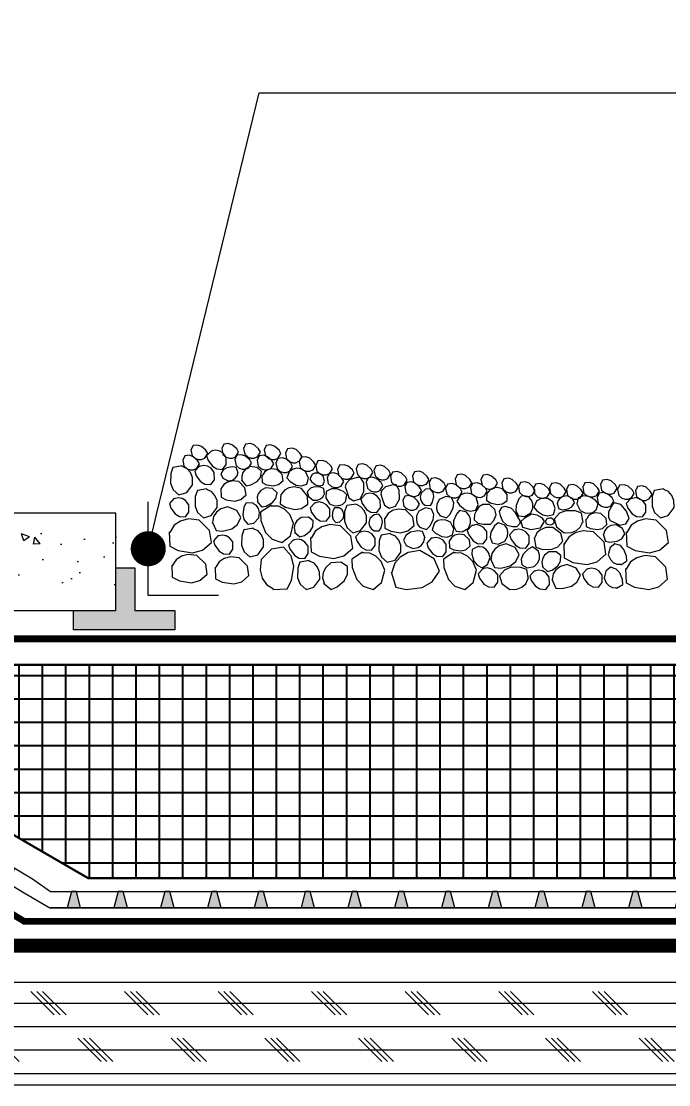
# Model space of a CAD drawing. Header units: inches. Extents: x -346 to 359, y 0 to 41.
# Drawn here: x 8.49 to 22.33, y 17.22 to 39.94 of the extents above; entities that cross this region are included whole.
import ezdxf
from ezdxf import colors
from ezdxf.entities.mleader import LeaderData, LeaderLine
from ezdxf.math import Vec2, Vec3

# ---------------------------------------------------------------- set-up
doc = ezdxf.new("R2010")
doc.units = ezdxf.units.IN
doc.header["$MEASUREMENT"] = 0
doc.linetypes.add('Dash', pattern=[0.25, 0.125, -0.125])
doc.linetypes.add('Dashed - Dense', pattern=[0.8, 0.5, -0.3])
for name, color, linetype, lineweight in [('Drainage Mat', 191, 'Continuous', 0), ('New_G - Drawings.2D_Pen_No__1', 7, 'Continuous', 0), ('Others', 190, 'Continuous', 0), ('RAM POLY FELT 3.5 FILTER FABRIC.', 4, 'Dash', 0), ('RT-250 HRA SYSTEM LIQUID', 241, 'Continuous', 0), ('RT-250 HRA SYSTEM MESH', 3, 'Continuous', 0), ('Text', 20, 'Continuous', 0)]:
    doc.layers.add(name, color=color, linetype=linetype, lineweight=lineweight)
doc.layers.add('Insulation Border', color=8, linetype='Continuous')
doc.layers.add('Insulation Foam', color=9, linetype='Continuous')
doc.layers.add('Protection Course', color=99, linetype='Dashed - Dense', lineweight=0, true_color=0x216123)
doc.styles.get("Standard").update_dxf_attribs({"font": ''})
doc.styles.get('Standard').set_extended_font_data('Arial Narrow')

# ---------------------------------------------------------------- blocks, each defined once
blk = doc.blocks.new('*U17')
at = {"layer": 'Drainage Mat'}
h = blk.add_hatch(color=256, dxfattribs=at)
h.dxf.hatch_style = 1
h.paths.add_polyline_path([(0.5, 0.343), (0.447, 0.343), (0.355, 0), (0.5, 0), (0.645, 0), (0.553, 0.343)])
at = {"layer": 'Drainage Mat', "linetype": 'Continuous'}
for points in [[(0, 0.343), (1, 0.343)], [(0, 0), (1, 0)]]:
    blk.add_lwpolyline(points, dxfattribs=at)
blk.add_lwpolyline([(0.5, 0.343), (0.447, 0.343), (0.355, 0), (0.5, 0), (0.645, 0), (0.553, 0.343)], close=True, dxfattribs=at)
blk = doc.blocks.new('*U18')
at = {"layer": 'Drainage Mat', "color": 0, "linetype": 'ByBlock', "lineweight": -2, "transparency": 16777216}
for p in [(9.112, 21.002), (10.112, 21.002), (11.112, 21.002), (12.112, 21.002), (13.112, 21.002), (14.112, 21.002), (15.112, 21.002), (16.112, 21.002), (17.112, 21.002), (18.112, 21.002), (19.112, 21.002), (20.112, 21.002), (21.112, 21.002), (22.112, 21.002), (23.112, 21.002), (24.112, 21.002), (25.112, 21.002), (26.112, 21.002), (27.112, 21.002), (28.112, 21.002), (29.112, 21.002), (30.112, 21.002), (31.112, 21.002), (32.112, 21.002), (33.112, 21.002), (34.112, 21.002), (35.112, 21.002), (36.112, 21.002), (37.112, 21.002)]:
    blk.add_blockref('*U17', p, dxfattribs=at)
blk = doc.blocks.new('*U13')
at = {"layer": 'Drainage Mat'}
h = blk.add_hatch(color=256, dxfattribs=at)
h.dxf.hatch_style = 1
h.paths.add_polyline_path([(0.5, 0.343), (0.447, 0.343), (0.355, 0), (0.5, 0), (0.645, 0), (0.553, 0.343)])
at = {"layer": 'Drainage Mat', "linetype": 'Continuous'}
for points in [[(0, 0.343), (1, 0.343)], [(0, 0), (1, 0)]]:
    blk.add_lwpolyline(points, dxfattribs=at)
blk.add_lwpolyline([(0.5, 0.343), (0.447, 0.343), (0.355, 0), (0.5, 0), (0.645, 0), (0.553, 0.343)], close=True, dxfattribs=at)
blk = doc.blocks.new('*U14')
at = {"layer": 'Drainage Mat', "color": 0, "linetype": 'ByBlock', "lineweight": -2, "transparency": 16777216, "rotation": 359.7162662787063}
for p in [(1088.322, 0.319), (1089.322, 0.314)]:
    blk.add_blockref('*U13', p, dxfattribs=at)
blk = doc.blocks.new('_Dot')
at = {"color": 0, "linetype": 'ByBlock', "lineweight": -2}
blk.add_line((-0.5, 0), (-1, 0), dxfattribs=at)
at = {"color": 0, "linetype": 'ByBlock', "const_width": 0.5}
blk.add_lwpolyline([(-0.25, 0, 1), (0.25, 0, 1)], format="xyb", close=True, dxfattribs=at)

msp = doc.modelspace()

# ---------------------------------------------------------------- hatches: boundary and pattern name
at = {"layer": 'Insulation Foam'}
h = msp.add_hatch(dxfattribs=at)
h.set_pattern_fill('NET', color=256, scale=4)
h.set_pattern_definition([(0, (-2462.0569, 23.9621), (0, 0.5), []), (90, (-2462.0569, 23.9621), (-0.5, 3e-17), [])])
h.paths.add_polyline_path([(-19.175, 23.19), (7.214, 23.19), (9.916, 21.63), (37.99, 21.63), (37.99, 26.19), (-19.175, 26.19)])
at = {"layer": 'Others', "linetype": 'Continuous'}
h = msp.add_hatch(dxfattribs=at)
h.set_pattern_fill('CONCRETE___STRUCTURAL_0002', color=256, style=0, pattern_type=2)
h.set_pattern_definition([(130, (1.8625, 28.1598), (1.75746, 0.15376), [0.18377, -2.02145]), (185, (1.8625, 28.1598), (0.33997, 1.84306), [0.147, -1.61716]), (79.549, (1.716, 28.147), (-1.4175, 1.6893), [0.15618, -1.71797]), (133.816, (1.8625, 28.6499), (2.615, 0.40556), [0.27565, -3.0322]), (83.364, (1.6446, 28.616), (-2.29015, 2.3868), [0.23427, -2.57696]), (188.816, (1.8625, 28.65), (-2.29015, 2.3868), [0.2205, -2.42574]), (159, (1.6174, 28.5274), (1.46257, 0.98652), [0.18377, -2.02145]), (214, (1.6174, 28.5274), (-0.5962, 1.7768), [0.147, -1.61716]), (108.549, (1.4956, 28.4452), (-2.05875, 0.79028), [0.15618, -1.71797]), (142.5, (1.8625, 28.1598), (-0.029795, 0.81567), [0, -1.59756, 0, -1.641665, 0, -1.62329]), (172.5, (1.8625, 28.1598), (-0.644585, 0.96641), [0, -0.935994, 0, -1.56081, 0, -0.61869]), (212.5, (2.4089, 28.1598), (1.307996, 0.055265), [0, -0.61256, 0, -1.91119, 0, -2.536005]), (222.5, (2.6539, 28.1598), (-1.42895, 0.24528), [0, -0.79633, 0, -1.26923, 0, -1.80093])])
h.paths.add_polyline_path([(10.506, 29.428), (-3.827, 29.428), (-3.827, 27.351), (10.506, 27.351)])
msp.add_hatch(color=256, dxfattribs=at).paths.add_polyline_path([(11.771, 27.351), (11.771, 26.937), (9.604, 26.937), (9.604, 27.351), (10.506, 27.351), (10.506, 28.258), (10.914, 28.258), (10.914, 27.351)])
at = {"layer": 'Others'}
h = msp.add_hatch(dxfattribs=at)
h.set_pattern_fill('CORK', color=256, scale=4)
h.set_pattern_definition([(0, (-2462.0569, 23.9621), (0, 0.5), []), (135, (-2461.8069, 23.7121), (-1, -1), [0.7071068, -0.7071068]), (135, (-2461.6819, 23.7121), (-1, -1), [0.7071068, -0.7071068]), (135, (-2461.5569, 23.7121), (-1, -1), [0.7071068, -0.7071068])])
h.paths.add_polyline_path([(37.99, 19.404), (2.67, 19.404), (2.67, 17.22), (37.99, 17.22)])

# ---------------------------------------------------------------- linework, layer by layer
at = {"layer": 'Drainage Mat'}
for points in [[(8.725, 21.616), (9.112, 21.346)], [(8.547, 21.322), (9.101, 21.002), (9.117, 21.002)], [(37.402, 21.002), (9.112, 21.002)]]:
    msp.add_lwpolyline(points, dxfattribs=at)
at = {"layer": 'Insulation Border', "linetype": 'Continuous', "flags": 128}
msp.add_lwpolyline([(-19.175, 23.19), (7.214, 23.19), (9.916, 21.63), (37.99, 21.63), (37.99, 26.19), (-19.175, 26.19)], close=True, dxfattribs=at)
at = {"layer": 'Insulation Border'}
msp.add_lwpolyline([(-19.175, 23.19), (-19.175, 26.19), (37.99, 26.19), (37.99, 21.63), (9.916, 21.63), (7.214, 23.19)], close=True, dxfattribs=at)
at = {"layer": 'New_G - Drawings.2D_Pen_No__1', "linetype": 'Continuous'}
msp.add_lwpolyline([(12.7, 27.667), (11.202, 27.667), (11.202, 29.671)], dxfattribs=at)
at = {"layer": 'Others', "linetype": 'Continuous'}
for points in [[(13.066, 30.624), (13.131, 30.729), (13.093, 30.8), (13.001, 30.883), (12.917, 30.914), (12.818, 30.901), (12.774, 30.808), (12.799, 30.684), (12.868, 30.625), (12.935, 30.602), (13, 30.602), (13.051, 30.624), (13.066, 30.632)], [(13.532, 30.627), (13.598, 30.732), (13.559, 30.803), (13.468, 30.886), (13.384, 30.916), (13.284, 30.903), (13.24, 30.81), (13.265, 30.687), (13.334, 30.628), (13.402, 30.605), (13.466, 30.605), (13.517, 30.627), (13.533, 30.634)], [(12.23, 30.376), (12.295, 30.481), (12.257, 30.552), (12.165, 30.635), (12.081, 30.666), (11.982, 30.653), (11.938, 30.56), (11.963, 30.436), (12.032, 30.377), (12.099, 30.354), (12.164, 30.354), (12.215, 30.376), (12.23, 30.384)], [(12.407, 30.595), (12.472, 30.7), (12.433, 30.771), (12.342, 30.854), (12.258, 30.884), (12.159, 30.871), (12.115, 30.778), (12.139, 30.655), (12.208, 30.596), (12.276, 30.573), (12.341, 30.573), (12.392, 30.595), (12.407, 30.603)], [(12.554, 30.763), (12.449, 30.65), (12.48, 30.554), (12.572, 30.43), (12.667, 30.372), (12.792, 30.364), (12.869, 30.468), (12.868, 30.625), (12.797, 30.714), (12.72, 30.758), (12.641, 30.774), (12.573, 30.759), (12.552, 30.754)], [(13.345, 30.389), (13.41, 30.494), (13.371, 30.565), (13.28, 30.648), (13.196, 30.678), (13.097, 30.665), (13.053, 30.572), (13.078, 30.449), (13.147, 30.39), (13.214, 30.367), (13.279, 30.367), (13.33, 30.389), (13.345, 30.396)], [(13.973, 30.596), (14.038, 30.701), (13.999, 30.772), (13.908, 30.855), (13.824, 30.886), (13.725, 30.873), (13.681, 30.78), (13.705, 30.656), (13.774, 30.597), (13.842, 30.574), (13.907, 30.574), (13.958, 30.596), (13.973, 30.604)], [(14.424, 30.529), (14.49, 30.634), (14.451, 30.705), (14.36, 30.788), (14.276, 30.818), (14.176, 30.805), (14.132, 30.712), (14.157, 30.589), (14.226, 30.53), (14.294, 30.507), (14.358, 30.507), (14.409, 30.529), (14.425, 30.536)], [(12.301, 30.437), (12.195, 30.324), (12.226, 30.227), (12.318, 30.103), (12.414, 30.046), (12.539, 30.038), (12.615, 30.142), (12.614, 30.299), (12.544, 30.388), (12.466, 30.432), (12.387, 30.448), (12.319, 30.433), (12.299, 30.427)], [(13.819, 30.374), (13.884, 30.479), (13.846, 30.55), (13.754, 30.633), (13.67, 30.664), (13.571, 30.651), (13.527, 30.558), (13.552, 30.434), (13.621, 30.375), (13.688, 30.352), (13.753, 30.352), (13.804, 30.374), (13.819, 30.382)], [(14.221, 30.32), (14.286, 30.425), (14.247, 30.496), (14.156, 30.579), (14.072, 30.609), (13.973, 30.596), (13.929, 30.503), (13.954, 30.38), (14.022, 30.321), (14.09, 30.298), (14.155, 30.298), (14.206, 30.32), (14.221, 30.327)], [(14.717, 30.345), (14.782, 30.45), (14.743, 30.521), (14.652, 30.604), (14.568, 30.635), (14.469, 30.622), (14.424, 30.529), (14.449, 30.405), (14.518, 30.346), (14.586, 30.323), (14.65, 30.323), (14.702, 30.345), (14.717, 30.353)], [(15.074, 30.267), (15.139, 30.372), (15.101, 30.443), (15.009, 30.526), (14.925, 30.556), (14.826, 30.543), (14.782, 30.45), (14.807, 30.327), (14.876, 30.268), (14.943, 30.245), (15.008, 30.245), (15.059, 30.267), (15.074, 30.274)], [(15.541, 30.175), (15.606, 30.28), (15.567, 30.351), (15.476, 30.434), (15.392, 30.464), (15.293, 30.451), (15.249, 30.358), (15.273, 30.235), (15.342, 30.176), (15.41, 30.153), (15.474, 30.153), (15.526, 30.175), (15.541, 30.182)], [(15.938, 30.192), (16.003, 30.297), (15.964, 30.367), (15.873, 30.451), (15.789, 30.481), (15.69, 30.468), (15.646, 30.375), (15.671, 30.252), (15.739, 30.193), (15.807, 30.17), (15.872, 30.169), (15.923, 30.192), (15.938, 30.199)], [(16.318, 30.164), (16.383, 30.269), (16.345, 30.34), (16.253, 30.423), (16.169, 30.453), (16.07, 30.44), (16.026, 30.347), (16.051, 30.224), (16.12, 30.165), (16.187, 30.142), (16.252, 30.142), (16.303, 30.164), (16.318, 30.171)], [(11.931, 30.436), (11.728, 30.401), (11.682, 30.275), (11.679, 30.069), (11.733, 29.93), (11.859, 29.821), (12.024, 29.868), (12.151, 30.035), (12.148, 30.187), (12.103, 30.296), (12.032, 30.377), (11.947, 30.417), (11.921, 30.427)], [(13.124, 30.29), (13.081, 30.406), (13.002, 30.419), (12.88, 30.399), (12.804, 30.352), (12.753, 30.266), (12.799, 30.173), (12.911, 30.117), (13, 30.134), (13.06, 30.173), (13.1, 30.224), (13.114, 30.278), (13.118, 30.294)], [(13.198, 30.132), (13.297, 30.013), (13.396, 30.031), (13.531, 30.106), (13.601, 30.193), (13.625, 30.316), (13.532, 30.405), (13.376, 30.425), (13.279, 30.367), (13.225, 30.296), (13.199, 30.219), (13.205, 30.15), (13.207, 30.129)], [(13.632, 30.238), (13.638, 30.084), (13.728, 30.037), (13.88, 30.015), (13.989, 30.042), (14.083, 30.125), (14.064, 30.252), (13.952, 30.362), (13.839, 30.376), (13.753, 30.352), (13.686, 30.307), (13.648, 30.249), (13.638, 30.23)], [(14.221, 30.327), (14.167, 30.183), (14.232, 30.105), (14.364, 30.026), (14.475, 30.01), (14.593, 30.05), (14.624, 30.175), (14.563, 30.32), (14.464, 30.375), (14.376, 30.387), (14.297, 30.371), (14.239, 30.331), (14.223, 30.318)], [(14.702, 30.257), (14.652, 30.161), (14.69, 30.102), (14.774, 30.035), (14.85, 30.013), (14.936, 30.03), (14.968, 30.114), (14.939, 30.22), (14.876, 30.268), (14.815, 30.284), (14.759, 30.28), (14.716, 30.258), (14.703, 30.25)], [(15.316, 30), (15.381, 30.105), (15.342, 30.176), (15.251, 30.259), (15.167, 30.29), (15.068, 30.277), (15.024, 30.184), (15.049, 30.06), (15.117, 30.001), (15.185, 29.978), (15.25, 29.978), (15.301, 30), (15.316, 30.008)], [(16.671, 30.029), (16.736, 30.134), (16.698, 30.205), (16.606, 30.288), (16.522, 30.318), (16.423, 30.305), (16.379, 30.212), (16.404, 30.089), (16.473, 30.03), (16.54, 30.007), (16.605, 30.007), (16.656, 30.029), (16.671, 30.036)], [(17.139, 30.038), (17.204, 30.143), (17.165, 30.214), (17.074, 30.297), (16.99, 30.327), (16.891, 30.314), (16.847, 30.221), (16.872, 30.098), (16.941, 30.039), (17.008, 30.016), (17.073, 30.016), (17.124, 30.038), (17.139, 30.045)], [(18.051, 29.974), (18.116, 30.079), (18.077, 30.15), (17.986, 30.233), (17.902, 30.263), (17.803, 30.25), (17.759, 30.157), (17.784, 30.034), (17.852, 29.975), (17.92, 29.952), (17.985, 29.952), (18.036, 29.974), (18.051, 29.981)], [(18.605, 29.963), (18.67, 30.068), (18.632, 30.139), (18.54, 30.222), (18.456, 30.253), (18.357, 30.24), (18.313, 30.147), (18.338, 30.023), (18.407, 29.964), (18.474, 29.942), (18.539, 29.941), (18.59, 29.964), (18.605, 29.971)], [(12.752, 29.955), (12.758, 29.769), (12.866, 29.714), (13.049, 29.687), (13.179, 29.719), (13.292, 29.818), (13.269, 29.971), (13.135, 30.104), (13, 30.119), (12.896, 30.091), (12.816, 30.038), (12.771, 29.967), (12.758, 29.945)], [(14.034, 29.834), (14.021, 29.629), (14.133, 29.555), (14.333, 29.504), (14.48, 29.525), (14.616, 29.622), (14.608, 29.794), (14.474, 29.956), (14.327, 29.988), (14.209, 29.969), (14.114, 29.919), (14.056, 29.846), (14.04, 29.823)], [(14.97, 29.835), (14.952, 29.957), (14.877, 29.986), (14.754, 29.991), (14.67, 29.96), (14.602, 29.886), (14.629, 29.786), (14.728, 29.708), (14.818, 29.708), (14.885, 29.734), (14.934, 29.775), (14.959, 29.825), (14.966, 29.841)], [(16.153, 29.905), (16.218, 30.01), (16.179, 30.081), (16.088, 30.164), (16.004, 30.195), (15.905, 30.182), (15.86, 30.089), (15.885, 29.965), (15.954, 29.906), (16.022, 29.884), (16.086, 29.883), (16.138, 29.906), (16.153, 29.913)], [(16.975, 29.808), (17.04, 29.913), (17.001, 29.984), (16.91, 30.067), (16.826, 30.097), (16.727, 30.084), (16.683, 29.991), (16.708, 29.868), (16.776, 29.809), (16.844, 29.786), (16.909, 29.786), (16.96, 29.808), (16.975, 29.815)], [(17.498, 29.89), (17.563, 29.995), (17.524, 30.066), (17.433, 30.149), (17.349, 30.18), (17.249, 30.167), (17.205, 30.074), (17.23, 29.95), (17.299, 29.891), (17.367, 29.869), (17.431, 29.868), (17.482, 29.89), (17.498, 29.898)], [(17.848, 29.775), (17.914, 29.88), (17.875, 29.951), (17.784, 30.034), (17.699, 30.064), (17.6, 30.051), (17.556, 29.958), (17.581, 29.835), (17.65, 29.776), (17.717, 29.753), (17.782, 29.753), (17.833, 29.775), (17.848, 29.782)], [(18.38, 29.789), (18.445, 29.894), (18.407, 29.964), (18.315, 30.048), (18.231, 30.078), (18.132, 30.065), (18.088, 29.972), (18.113, 29.849), (18.182, 29.79), (18.249, 29.767), (18.314, 29.766), (18.365, 29.789), (18.38, 29.796)], [(19.048, 29.886), (19.113, 29.991), (19.075, 30.062), (18.983, 30.145), (18.899, 30.176), (18.8, 30.163), (18.756, 30.07), (18.781, 29.946), (18.85, 29.887), (18.917, 29.864), (18.982, 29.864), (19.033, 29.886), (19.048, 29.894)], [(19.406, 29.808), (19.471, 29.913), (19.432, 29.983), (19.341, 30.067), (19.257, 30.097), (19.158, 30.084), (19.113, 29.991), (19.138, 29.868), (19.207, 29.809), (19.275, 29.786), (19.339, 29.785), (19.391, 29.808), (19.406, 29.815)], [(19.73, 29.772), (19.795, 29.877), (19.756, 29.947), (19.665, 30.031), (19.581, 30.061), (19.482, 30.048), (19.438, 29.955), (19.463, 29.832), (19.532, 29.773), (19.599, 29.75), (19.664, 29.749), (19.715, 29.772), (19.73, 29.779)], [(20.069, 29.787), (20.134, 29.892), (20.095, 29.963), (20.004, 30.046), (19.92, 30.076), (19.821, 30.063), (19.777, 29.97), (19.801, 29.847), (19.87, 29.788), (19.938, 29.765), (20.003, 29.765), (20.054, 29.787), (20.069, 29.794)], [(20.431, 29.751), (20.496, 29.856), (20.458, 29.927), (20.366, 30.01), (20.282, 30.041), (20.183, 30.028), (20.139, 29.935), (20.164, 29.811), (20.233, 29.752), (20.3, 29.73), (20.365, 29.729), (20.416, 29.751), (20.431, 29.759)], [(20.781, 29.797), (20.846, 29.902), (20.807, 29.973), (20.716, 30.056), (20.632, 30.087), (20.533, 30.074), (20.488, 29.981), (20.513, 29.857), (20.582, 29.798), (20.65, 29.776), (20.714, 29.775), (20.766, 29.798), (20.781, 29.805)], [(21.159, 29.859), (21.224, 29.964), (21.186, 30.034), (21.094, 30.118), (21.01, 30.148), (20.911, 30.135), (20.867, 30.042), (20.892, 29.919), (20.961, 29.86), (21.028, 29.837), (21.093, 29.836), (21.144, 29.859), (21.159, 29.866)], [(21.525, 29.747), (21.59, 29.852), (21.552, 29.923), (21.46, 30.006), (21.376, 30.037), (21.277, 30.024), (21.233, 29.931), (21.258, 29.807), (21.327, 29.748), (21.394, 29.725), (21.459, 29.725), (21.51, 29.747), (21.525, 29.755)], [(21.905, 29.724), (21.971, 29.829), (21.932, 29.9), (21.841, 29.983), (21.756, 30.014), (21.657, 30.001), (21.613, 29.908), (21.638, 29.784), (21.707, 29.725), (21.774, 29.702), (21.839, 29.702), (21.89, 29.724), (21.905, 29.732)], [(11.758, 29.747), (11.653, 29.634), (11.683, 29.538), (11.775, 29.414), (11.871, 29.356), (11.996, 29.348), (12.072, 29.452), (12.071, 29.609), (12.001, 29.698), (11.924, 29.743), (11.844, 29.758), (11.776, 29.743), (11.756, 29.738)], [(12.454, 29.947), (12.251, 29.913), (12.205, 29.787), (12.202, 29.581), (12.257, 29.442), (12.382, 29.332), (12.547, 29.38), (12.674, 29.547), (12.672, 29.698), (12.626, 29.808), (12.555, 29.889), (12.471, 29.929), (12.445, 29.939)], [(13.528, 29.68), (13.626, 29.561), (13.725, 29.579), (13.86, 29.654), (13.93, 29.741), (13.954, 29.864), (13.861, 29.953), (13.705, 29.973), (13.608, 29.915), (13.554, 29.844), (13.528, 29.767), (13.534, 29.698), (13.536, 29.677)], [(15.419, 29.672), (15.449, 29.823), (15.373, 29.889), (15.23, 29.947), (15.118, 29.946), (15.007, 29.888), (14.996, 29.759), (15.079, 29.626), (15.186, 29.587), (15.275, 29.589), (15.351, 29.617), (15.401, 29.666), (15.415, 29.681)], [(15.849, 29.843), (15.744, 29.729), (15.774, 29.633), (15.866, 29.509), (15.962, 29.452), (16.087, 29.444), (16.163, 29.547), (16.162, 29.705), (16.092, 29.794), (16.015, 29.838), (15.935, 29.854), (15.867, 29.839), (15.847, 29.833)], [(16.933, 29.517), (16.998, 29.622), (16.96, 29.693), (16.868, 29.776), (16.784, 29.807), (16.685, 29.794), (16.641, 29.701), (16.666, 29.577), (16.735, 29.518), (16.802, 29.495), (16.867, 29.495), (16.918, 29.517), (16.933, 29.525)], [(17.115, 29.597), (17.238, 29.593), (17.28, 29.662), (17.307, 29.783), (17.291, 29.871), (17.23, 29.95), (17.128, 29.942), (17.033, 29.859), (17.017, 29.77), (17.031, 29.7), (17.063, 29.644), (17.107, 29.61), (17.121, 29.601)], [(17.429, 29.377), (17.577, 29.331), (17.65, 29.4), (17.722, 29.537), (17.733, 29.648), (17.686, 29.764), (17.559, 29.788), (17.418, 29.719), (17.368, 29.617), (17.362, 29.528), (17.382, 29.45), (17.425, 29.395), (17.439, 29.379)], [(17.874, 29.819), (17.801, 29.683), (17.856, 29.598), (17.977, 29.502), (18.084, 29.471), (18.207, 29.496), (18.254, 29.615), (18.212, 29.767), (18.121, 29.835), (18.035, 29.858), (17.954, 29.852), (17.892, 29.82), (17.874, 29.81)], [(18.441, 29.861), (18.429, 29.707), (18.513, 29.651), (18.662, 29.612), (18.773, 29.626), (18.875, 29.698), (18.87, 29.827), (18.772, 29.949), (18.661, 29.975), (18.573, 29.961), (18.501, 29.924), (18.457, 29.87), (18.445, 29.853)], [(19.343, 29.774), (19.193, 29.808), (19.125, 29.734), (19.063, 29.592), (19.061, 29.48), (19.117, 29.368), (19.245, 29.354), (19.381, 29.433), (19.423, 29.538), (19.422, 29.628), (19.396, 29.704), (19.349, 29.756), (19.334, 29.771)], [(19.939, 29.636), (19.977, 29.519), (20.056, 29.502), (20.179, 29.518), (20.256, 29.562), (20.311, 29.646), (20.268, 29.74), (20.158, 29.801), (20.069, 29.787), (20.008, 29.75), (19.965, 29.701), (19.949, 29.648), (19.945, 29.631)], [(20.774, 29.492), (20.822, 29.638), (20.754, 29.713), (20.618, 29.786), (20.507, 29.798), (20.39, 29.753), (20.365, 29.627), (20.432, 29.484), (20.533, 29.433), (20.622, 29.426), (20.701, 29.445), (20.756, 29.487), (20.772, 29.501)], [(21.089, 29.578), (21.155, 29.683), (21.116, 29.754), (21.024, 29.837), (20.94, 29.868), (20.841, 29.855), (20.797, 29.762), (20.822, 29.638), (20.891, 29.579), (20.958, 29.556), (21.023, 29.556), (21.074, 29.578), (21.089, 29.586)], [(21.525, 29.747), (21.42, 29.634), (21.451, 29.538), (21.543, 29.414), (21.638, 29.356), (21.763, 29.348), (21.84, 29.452), (21.839, 29.609), (21.769, 29.698), (21.691, 29.743), (21.612, 29.758), (21.544, 29.743), (21.523, 29.738)], [(22.222, 29.947), (22.019, 29.913), (21.973, 29.787), (21.97, 29.581), (22.024, 29.442), (22.15, 29.332), (22.315, 29.38), (22.441, 29.547), (22.439, 29.698), (22.393, 29.808), (22.322, 29.889), (22.238, 29.929), (22.212, 29.939)], [(12.568, 29.246), (12.653, 29.058), (12.787, 29.047), (12.987, 29.097), (13.107, 29.186), (13.18, 29.335), (13.092, 29.482), (12.897, 29.562), (12.752, 29.52), (12.658, 29.448), (12.598, 29.358), (12.582, 29.266), (12.578, 29.239)], [(13.443, 29.647), (13.289, 29.641), (13.243, 29.551), (13.22, 29.399), (13.247, 29.29), (13.33, 29.196), (13.457, 29.216), (13.568, 29.328), (13.581, 29.44), (13.557, 29.526), (13.513, 29.593), (13.454, 29.631), (13.435, 29.641)], [(13.835, 29.596), (13.602, 29.451), (13.61, 29.271), (13.711, 29.016), (13.849, 28.873), (14.06, 28.802), (14.239, 28.945), (14.309, 29.215), (14.23, 29.4), (14.117, 29.512), (13.988, 29.576), (13.864, 29.581), (13.827, 29.581)], [(14.766, 29.655), (14.661, 29.542), (14.692, 29.446), (14.784, 29.322), (14.879, 29.265), (15.004, 29.257), (15.081, 29.36), (15.08, 29.518), (15.01, 29.606), (14.932, 29.651), (14.853, 29.667), (14.785, 29.652), (14.764, 29.646)], [(15.289, 29.545), (15.181, 29.541), (15.148, 29.478), (15.132, 29.371), (15.151, 29.295), (15.209, 29.23), (15.298, 29.243), (15.376, 29.321), (15.385, 29.4), (15.368, 29.46), (15.337, 29.508), (15.296, 29.534), (15.283, 29.541)], [(15.648, 29.623), (15.445, 29.589), (15.399, 29.462), (15.396, 29.257), (15.451, 29.118), (15.577, 29.008), (15.741, 29.056), (15.868, 29.223), (15.866, 29.374), (15.82, 29.484), (15.749, 29.565), (15.665, 29.604), (15.639, 29.615)], [(17, 29.129), (17.147, 29.083), (17.221, 29.152), (17.293, 29.289), (17.303, 29.4), (17.256, 29.516), (17.13, 29.54), (16.988, 29.471), (16.939, 29.369), (16.932, 29.28), (16.952, 29.202), (16.995, 29.147), (17.009, 29.131)], [(19.506, 29.698), (19.445, 29.556), (19.506, 29.476), (19.634, 29.39), (19.744, 29.368), (19.864, 29.402), (19.901, 29.526), (19.848, 29.673), (19.751, 29.734), (19.664, 29.749), (19.584, 29.738), (19.525, 29.701), (19.507, 29.689)], [(11.651, 29.031), (11.662, 28.722), (11.841, 28.629), (12.147, 28.584), (12.364, 28.638), (12.551, 28.804), (12.513, 29.058), (12.289, 29.279), (12.064, 29.306), (11.892, 29.259), (11.757, 29.169), (11.682, 29.052), (11.661, 29.015)], [(14.329, 29.025), (14.442, 28.92), (14.538, 28.95), (14.662, 29.042), (14.72, 29.138), (14.728, 29.263), (14.624, 29.34), (14.467, 29.339), (14.378, 29.268), (14.334, 29.191), (14.318, 29.112), (14.333, 29.044), (14.338, 29.023)], [(16.017, 29.052), (16.14, 29.048), (16.182, 29.116), (16.209, 29.237), (16.193, 29.325), (16.132, 29.405), (16.03, 29.396), (15.935, 29.313), (15.919, 29.224), (15.932, 29.154), (15.964, 29.098), (16.009, 29.065), (16.023, 29.055)], [(16.254, 29.323), (16.262, 29.107), (16.387, 29.041), (16.601, 29.01), (16.753, 29.048), (16.885, 29.164), (16.858, 29.342), (16.701, 29.497), (16.543, 29.515), (16.423, 29.482), (16.329, 29.42), (16.276, 29.337), (16.262, 29.312)], [(18.009, 29.449), (17.858, 29.484), (17.79, 29.409), (17.729, 29.268), (17.727, 29.156), (17.782, 29.044), (17.91, 29.029), (18.046, 29.109), (18.088, 29.214), (18.088, 29.303), (18.062, 29.38), (18.015, 29.431), (18, 29.446)], [(19.696, 29.27), (19.698, 29.209), (19.734, 29.19), (19.795, 29.181), (19.838, 29.192), (19.876, 29.225), (19.868, 29.276), (19.824, 29.32), (19.779, 29.325), (19.744, 29.316), (19.717, 29.298), (19.702, 29.274), (19.698, 29.267)], [(20.495, 29.229), (20.461, 29.432), (20.334, 29.478), (20.129, 29.481), (19.99, 29.427), (19.88, 29.301), (19.928, 29.136), (20.095, 29.009), (20.246, 29.012), (20.356, 29.057), (20.437, 29.128), (20.476, 29.213), (20.487, 29.239)], [(20.557, 29.3), (20.563, 29.146), (20.652, 29.099), (20.805, 29.077), (20.913, 29.104), (21.007, 29.187), (20.988, 29.314), (20.876, 29.424), (20.763, 29.437), (20.677, 29.414), (20.61, 29.369), (20.573, 29.31), (20.562, 29.292)], [(21.418, 29.031), (21.43, 28.722), (21.609, 28.629), (21.914, 28.584), (22.131, 28.638), (22.319, 28.804), (22.281, 29.058), (22.057, 29.279), (21.832, 29.306), (21.66, 29.259), (21.525, 29.169), (21.45, 29.052), (21.429, 29.015)], [(13.448, 29.108), (13.245, 29.074), (13.199, 28.947), (13.196, 28.742), (13.25, 28.603), (13.376, 28.493), (13.541, 28.541), (13.667, 28.708), (13.665, 28.859), (13.619, 28.969), (13.548, 29.05), (13.464, 29.089), (13.438, 29.1)], [(14.672, 28.91), (14.683, 28.601), (14.862, 28.508), (15.168, 28.463), (15.384, 28.517), (15.572, 28.682), (15.534, 28.937), (15.31, 29.158), (15.085, 29.184), (14.913, 29.138), (14.778, 29.048), (14.703, 28.93), (14.682, 28.894)], [(17.319, 29.221), (17.273, 29.074), (17.343, 29), (17.479, 28.928), (17.59, 28.918), (17.706, 28.965), (17.731, 29.091), (17.662, 29.233), (17.56, 29.282), (17.471, 29.289), (17.392, 29.269), (17.338, 29.226), (17.322, 29.212)], [(18.126, 29.172), (18.021, 29.059), (18.052, 28.963), (18.144, 28.839), (18.239, 28.781), (18.364, 28.773), (18.441, 28.877), (18.44, 29.034), (18.37, 29.123), (18.292, 29.167), (18.213, 29.183), (18.145, 29.168), (18.124, 29.163)], [(18.825, 29.174), (18.68, 29.225), (18.604, 29.159), (18.527, 29.025), (18.513, 28.914), (18.555, 28.797), (18.681, 28.768), (18.825, 28.832), (18.878, 28.932), (18.888, 29.021), (18.871, 29.099), (18.829, 29.156), (18.816, 29.172)], [(19.03, 29.079), (18.925, 28.966), (18.956, 28.869), (19.048, 28.745), (19.144, 28.688), (19.269, 28.68), (19.345, 28.784), (19.344, 28.941), (19.274, 29.03), (19.196, 29.074), (19.117, 29.09), (19.049, 29.075), (19.029, 29.069)], [(19.45, 28.904), (19.484, 28.701), (19.611, 28.656), (19.816, 28.652), (19.955, 28.707), (20.065, 28.833), (20.017, 28.997), (19.85, 29.124), (19.699, 29.122), (19.589, 29.076), (19.508, 29.005), (19.469, 28.921), (19.458, 28.895)], [(20.927, 28.98), (20.972, 28.832), (21.071, 28.81), (21.224, 28.828), (21.322, 28.882), (21.391, 28.986), (21.34, 29.104), (21.203, 29.182), (21.091, 29.166), (21.014, 29.121), (20.96, 29.06), (20.939, 28.994), (20.934, 28.973)], [(12.699, 28.951), (12.594, 28.838), (12.624, 28.742), (12.716, 28.618), (12.812, 28.56), (12.937, 28.552), (13.013, 28.656), (13.012, 28.813), (12.942, 28.902), (12.865, 28.946), (12.785, 28.962), (12.717, 28.947), (12.697, 28.942)], [(14.308, 28.861), (14.203, 28.748), (14.233, 28.652), (14.325, 28.528), (14.421, 28.47), (14.546, 28.463), (14.622, 28.566), (14.621, 28.723), (14.551, 28.812), (14.474, 28.857), (14.394, 28.873), (14.326, 28.858), (14.306, 28.852)], [(15.739, 29.034), (15.634, 28.921), (15.664, 28.825), (15.756, 28.701), (15.852, 28.643), (15.977, 28.636), (16.054, 28.739), (16.053, 28.896), (15.982, 28.985), (15.905, 29.03), (15.826, 29.046), (15.758, 29.031), (15.737, 29.025)], [(16.383, 28.995), (16.18, 28.961), (16.134, 28.834), (16.131, 28.628), (16.186, 28.49), (16.311, 28.38), (16.476, 28.427), (16.603, 28.595), (16.601, 28.746), (16.555, 28.855), (16.484, 28.937), (16.4, 28.976), (16.374, 28.987)], [(17.118, 28.896), (17.061, 29.04), (16.961, 29.053), (16.809, 29.024), (16.716, 28.962), (16.655, 28.853), (16.716, 28.739), (16.859, 28.672), (16.969, 28.698), (17.042, 28.748), (17.091, 28.813), (17.106, 28.881), (17.11, 28.902)], [(17.259, 28.9), (17.154, 28.787), (17.184, 28.691), (17.276, 28.567), (17.372, 28.509), (17.497, 28.501), (17.573, 28.605), (17.572, 28.762), (17.502, 28.851), (17.425, 28.895), (17.345, 28.911), (17.277, 28.896), (17.257, 28.891)], [(17.635, 28.845), (17.64, 28.69), (17.73, 28.644), (17.883, 28.621), (17.991, 28.648), (18.085, 28.731), (18.066, 28.858), (17.954, 28.969), (17.841, 28.982), (17.755, 28.959), (17.688, 28.914), (17.65, 28.855), (17.64, 28.837)], [(20.084, 28.779), (20.095, 28.471), (20.274, 28.378), (20.58, 28.333), (20.797, 28.387), (20.984, 28.552), (20.946, 28.807), (20.722, 29.028), (20.497, 29.054), (20.325, 29.007), (20.19, 28.918), (20.115, 28.8), (20.094, 28.764)], [(13.865, 27.801), (14.174, 27.812), (14.267, 27.991), (14.312, 28.297), (14.258, 28.514), (14.093, 28.702), (13.838, 28.663), (13.617, 28.439), (13.591, 28.214), (13.637, 28.042), (13.727, 27.908), (13.845, 27.832), (13.881, 27.811)], [(16.394, 28.177), (16.495, 27.849), (16.714, 27.801), (17.055, 27.84), (17.272, 27.961), (17.426, 28.192), (17.312, 28.454), (17.008, 28.628), (16.759, 28.591), (16.587, 28.491), (16.469, 28.357), (16.422, 28.209), (16.41, 28.163)], [(18.266, 28.721), (18.127, 28.655), (18.12, 28.554), (18.161, 28.405), (18.229, 28.316), (18.342, 28.263), (18.451, 28.332), (18.508, 28.479), (18.475, 28.587), (18.419, 28.657), (18.351, 28.7), (18.282, 28.711), (18.261, 28.714)], [(18.519, 28.456), (18.604, 28.268), (18.739, 28.257), (18.938, 28.307), (19.058, 28.395), (19.131, 28.545), (19.043, 28.692), (18.849, 28.771), (18.703, 28.73), (18.609, 28.657), (18.549, 28.568), (18.533, 28.476), (18.529, 28.449)], [(19.543, 28.619), (19.415, 28.706), (19.325, 28.662), (19.216, 28.552), (19.173, 28.449), (19.184, 28.324), (19.298, 28.264), (19.453, 28.289), (19.531, 28.371), (19.563, 28.455), (19.567, 28.535), (19.542, 28.6), (19.533, 28.62)], [(21.301, 28.328), (21.432, 28.41), (21.427, 28.511), (21.37, 28.654), (21.293, 28.735), (21.174, 28.775), (21.073, 28.694), (21.034, 28.542), (21.079, 28.438), (21.142, 28.375), (21.214, 28.339), (21.284, 28.336), (21.305, 28.336)], [(11.707, 28.318), (11.716, 28.059), (11.867, 27.981), (12.123, 27.943), (12.305, 27.989), (12.463, 28.128), (12.431, 28.341), (12.243, 28.527), (12.054, 28.549), (11.909, 28.51), (11.796, 28.435), (11.733, 28.336), (11.716, 28.305)], [(12.632, 28.275), (12.641, 28.029), (12.784, 27.954), (13.029, 27.918), (13.202, 27.961), (13.352, 28.094), (13.322, 28.297), (13.143, 28.474), (12.962, 28.495), (12.825, 28.458), (12.717, 28.386), (12.657, 28.292), (12.64, 28.263)], [(14.647, 28.416), (14.444, 28.382), (14.398, 28.255), (14.394, 28.049), (14.449, 27.911), (14.575, 27.801), (14.74, 27.849), (14.866, 28.016), (14.864, 28.167), (14.818, 28.277), (14.747, 28.358), (14.663, 28.397), (14.637, 28.408)], [(15.783, 28.595), (15.551, 28.449), (15.559, 28.27), (15.66, 28.015), (15.798, 27.872), (16.008, 27.801), (16.187, 27.944), (16.258, 28.214), (16.178, 28.399), (16.066, 28.511), (15.937, 28.575), (15.813, 28.58), (15.776, 28.58)], [(17.743, 28.595), (17.51, 28.449), (17.518, 28.27), (17.619, 28.015), (17.757, 27.872), (17.968, 27.801), (18.147, 27.944), (18.217, 28.214), (18.138, 28.399), (18.025, 28.511), (17.897, 28.575), (17.772, 28.58), (17.735, 28.58)], [(19.624, 28.289), (19.737, 28.184), (19.833, 28.214), (19.957, 28.306), (20.015, 28.402), (20.023, 28.527), (19.919, 28.603), (19.762, 28.602), (19.673, 28.532), (19.629, 28.455), (19.613, 28.375), (19.628, 28.307), (19.633, 28.287)], [(21.404, 28.248), (21.415, 27.939), (21.594, 27.846), (21.899, 27.801), (22.116, 27.855), (22.304, 28.021), (22.266, 28.275), (22.042, 28.496), (21.817, 28.523), (21.645, 28.476), (21.51, 28.386), (21.435, 28.269), (21.414, 28.232)], [(14.949, 27.932), (15.111, 27.801), (15.238, 27.852), (15.396, 27.988), (15.464, 28.123), (15.462, 28.292), (15.315, 28.385), (15.103, 28.368), (14.99, 28.264), (14.938, 28.156), (14.925, 28.047), (14.952, 27.957), (14.961, 27.93)], [(18.36, 28.247), (18.255, 28.134), (18.285, 28.038), (18.377, 27.914), (18.473, 27.856), (18.598, 27.848), (18.674, 27.952), (18.673, 28.109), (18.603, 28.198), (18.526, 28.242), (18.446, 28.258), (18.378, 28.243), (18.358, 28.238)], [(19.327, 28.021), (19.293, 28.224), (19.167, 28.27), (18.961, 28.273), (18.822, 28.218), (18.713, 28.093), (18.76, 27.928), (18.927, 27.801), (19.078, 27.803), (19.188, 27.849), (19.269, 27.92), (19.309, 28.004), (19.319, 28.03)], [(19.46, 28.2), (19.355, 28.087), (19.385, 27.99), (19.478, 27.867), (19.573, 27.809), (19.698, 27.801), (19.775, 27.905), (19.774, 28.062), (19.703, 28.151), (19.626, 28.195), (19.547, 28.211), (19.479, 28.196), (19.458, 28.191)], [(19.826, 28.017), (19.911, 27.83), (20.046, 27.819), (20.245, 27.869), (20.365, 27.957), (20.438, 28.107), (20.35, 28.254), (20.156, 28.333), (20.01, 28.292), (19.916, 28.219), (19.856, 28.13), (19.84, 28.038), (19.836, 28.01)], [(20.588, 28.243), (20.483, 28.13), (20.513, 28.034), (20.605, 27.91), (20.701, 27.853), (20.826, 27.845), (20.903, 27.948), (20.902, 28.106), (20.831, 28.195), (20.754, 28.239), (20.675, 28.255), (20.607, 28.24), (20.586, 28.234)], [(21.212, 27.826), (21.343, 27.908), (21.338, 28.009), (21.281, 28.153), (21.204, 28.233), (21.085, 28.273), (20.985, 28.193), (20.945, 28.041), (20.99, 27.937), (21.053, 27.874), (21.125, 27.838), (21.195, 27.835), (21.216, 27.835)]]:
    msp.add_lwpolyline(points, dxfattribs=at)
for points in [[(15.453, 29.879), (15.489, 29.753), (15.594, 29.695), (15.728, 29.733), (15.812, 29.883), (15.81, 30.075), (15.739, 30.193), (15.677, 30.192), (15.514, 30.146), (15.43, 30.06), (15.412, 29.989)], [(16.212, 29.722), (16.248, 29.596), (16.352, 29.538), (16.487, 29.576), (16.571, 29.726), (16.568, 29.918), (16.498, 30.035), (16.435, 30.035), (16.273, 29.989), (16.189, 29.902), (16.171, 29.831)], [(18.244, 29.214), (18.37, 29.194), (18.516, 29.194), (18.591, 29.269), (18.638, 29.394), (18.609, 29.504), (18.497, 29.616), (18.356, 29.616), (18.27, 29.566), (18.221, 29.482), (18.175, 29.401), (18.169, 29.287)], [(19.055, 29.436), (18.956, 29.535), (18.828, 29.569), (18.75, 29.548), (18.701, 29.463), (18.723, 29.381), (18.772, 29.257), (18.869, 29.172), (18.985, 29.145), (19.084, 29.145), (19.151, 29.212), (19.151, 29.267)], [(21.181, 29.225), (21.285, 29.175), (21.41, 29.199), (21.48, 29.311), (21.426, 29.472), (21.3, 29.613), (21.168, 29.649), (21.123, 29.604), (21.039, 29.458), (21.039, 29.338), (21.076, 29.274)], [(19.39, 29.405), (19.236, 29.316), (19.168, 29.248), (19.201, 29.127), (19.377, 29.08), (19.585, 29.115), (19.668, 29.254), (19.629, 29.321), (19.513, 29.388)]]:
    msp.add_lwpolyline(points, close=True, dxfattribs=at)
at = {"layer": 'Others', "flags": 128}
for points in [[(10.506, 29.428), (-3.827, 29.428), (-3.827, 27.351), (10.506, 27.351)], [(11.771, 27.351), (11.771, 26.937), (9.604, 26.937), (9.604, 27.351), (10.506, 27.351), (10.506, 28.258), (10.914, 28.258), (10.914, 27.351)]]:
    msp.add_lwpolyline(points, close=True, dxfattribs=at)
at = {"layer": 'Others', "linetype": 'Continuous', "flags": 128}
msp.add_lwpolyline([(37.99, 19.404), (2.67, 19.404), (2.67, 17.22), (37.99, 17.22)], close=True, dxfattribs=at)
at = {"layer": 'Protection Course', "ltscale": 0.2, "const_width": 0.141}
msp.add_lwpolyline([(-19.214, 21.69), (6.932, 21.69), (8.55, 20.71), (37.99, 20.71)], dxfattribs=at)
at = {"layer": 'RAM POLY FELT 3.5 FILTER FABRIC.', "ltscale": 0.2, "const_width": 0.15}
msp.add_lwpolyline([(-19.205, 29.905), (-19.205, 26.746), (37.99, 26.746)], dxfattribs=at)
at = {"layer": 'RT-250 HRA SYSTEM LIQUID', "const_width": 0.3}
msp.add_lwpolyline([(37.99, 20.19), (7.753, 20.19), (6.593, 20.895), (-3.731, 20.94), (-5.03, 20.19), (-19.925, 20.19)], dxfattribs=at)
at = {"layer": 'RT-250 HRA SYSTEM MESH'}
msp.add_lwpolyline([(37.99, 20.19), (7.753, 20.19), (6.593, 20.895), (-3.731, 20.94), (-5.03, 20.19), (-19.925, 20.19)], dxfattribs=at)

# ---------------------------------------------------------------- block references
at = {"layer": 'Drainage Mat', "rotation": 329.17463888530403}
msp.add_blockref('*U14', (-927.907, 579.763), dxfattribs=at)
at = {"layer": 'Drainage Mat'}
msp.add_blockref('*U18', (0, 0), dxfattribs=at)

# ---------------------------------------------------------------- leaders
at = {"layer": 'Text'}
ml = msp.add_multileader_mtext('Standard', dxfattribs=at)
ml.set_content('RAM GR METAL EDGING (OPTIONAL) BARRETT  ROOFSCOPS METAL EDGING', color=256)
ml.set_leader_properties(color=256, lineweight=0)
ml.set_arrow_properties(name='DOT')
ml.build(insert=Vec2(0, 0))
ml.multileader.update_dxf_attribs({"text_left_attachment_type": 2, "text_right_attachment_type": 2, "dogleg_length": 0.36, "arrow_head_size": 0.75, "scale": 12})
ctx = ml.context
ctx.base_point, ctx.scale, ctx.char_height, ctx.arrow_head_size, ctx.landing_gap_size, ctx.plane_origin = Vec3(40.701, 38.409), 12, 1.08, 0.75, 0.54, Vec3(11.202, 29.127)
ctx.left_attachment, ctx.right_attachment = 2, 2
notes = []
notes.append((ctx, [(0, (1, 1, 0), (13.57, 38.409), (1, 0), 27.131, [(0, [(11.202, 28.669)], 0, [])])]))
ctx.mtext.insert, ctx.mtext.width, ctx.mtext.flow_direction = Vec3(41.241, 39.878), 24.81848, 5
for ctx, leaders in notes:
    for number, flags, end, landing, length, lines in leaders:
        leader = LeaderData()
        leader.index, (leader.has_last_leader_line, leader.has_dogleg_vector, leader.attachment_direction) = number, flags
        leader.last_leader_point, leader.dogleg_vector, leader.dogleg_length = Vec3(end), Vec3(landing), length
        for number, points, colour, breaks in lines:
            line = LeaderLine()
            line.index, line.vertices, line.color, line.breaks = number, Vec3.list(points), colors.encode_raw_color(colour), breaks
            leader.lines.append(line)
        ctx.leaders.append(leader)

doc.saveas('drawing.dxf')
